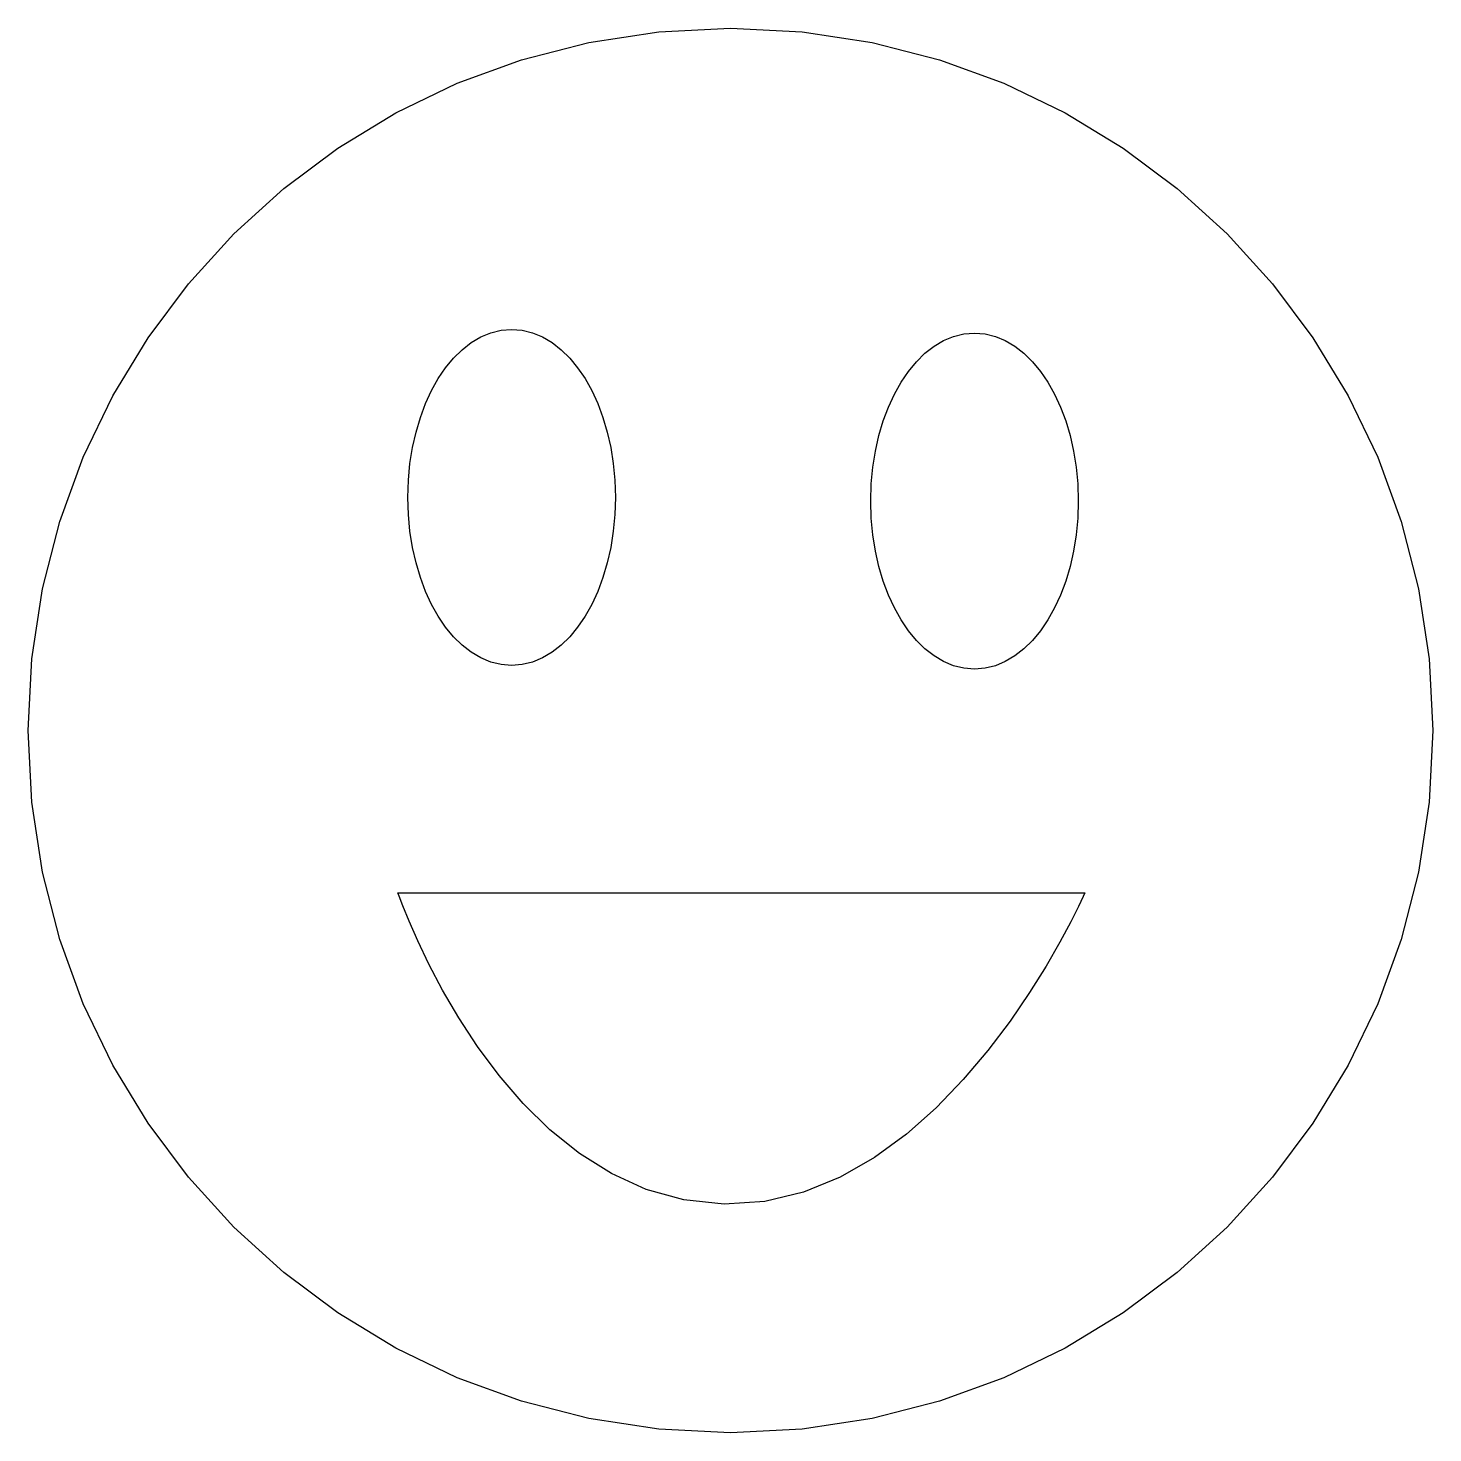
# Model space of a CAD drawing. Extents: x -29 to 28.3, y -28.3 to 29.
import ezdxf

# ---------------------------------------------------------------- set-up
doc = ezdxf.new("R2010")
doc.units = 0
doc.layers.add('Layer_1', color=7, linetype='CONTINUOUS')

msp = doc.modelspace()

# ---------------------------------------------------------------- linework, layer by layer
at = {"layer": 'Layer_1', "color": 7}
for points in [[(28.305546, 0.372027), (28.157621, -2.557412), (27.723453, -5.402212), (27.01744, -8.148008), (26.053984, -10.780351), (24.847487, -13.284904), (23.412353, -15.647189), (21.762982, -17.852868), (19.913774, -19.887493), (17.879135, -21.736726), (15.673461, -23.386089), (13.31116, -24.821217), (10.806627, -26.027717), (8.174269, -26.991168), (5.428487, -27.697175), (2.583679, -28.131345), (-0.345748, -28.279286), (-3.275176, -28.131345), (-6.119984, -27.697175), (-8.865766, -26.991168), (-11.498124, -26.027717), (-14.002657, -24.821217), (-16.364958, -23.386089), (-18.570632, -21.736726), (-20.605271, -19.887493), (-22.454479, -17.852868), (-24.10385, -15.647189), (-25.538984, -13.284904), (-26.745481, -10.780351), (-27.708937, -8.148008), (-28.414949, -5.402212), (-28.849117, -2.557412), (-28.997041, 0.372027), (-28.849117, 3.301437), (-28.414949, 6.146265), (-27.708937, 8.892033), (-26.745481, 11.524405), (-25.538984, 14.028929), (-24.10385, 16.391228), (-22.454479, 18.596902), (-20.605271, 20.631541), (-18.570632, 22.480748), (-16.364958, 24.13012), (-14.002657, 25.565254), (-11.498124, 26.771751), (-8.865766, 27.735207), (-6.119984, 28.44122), (-3.275176, 28.875387), (-0.345748, 29.023311), (2.583679, 28.875387), (5.428487, 28.44122), (8.174269, 27.735207), (10.806627, 26.771751), (13.31116, 25.565254), (15.673461, 24.13012), (17.879135, 22.480748), (19.913774, 20.631541), (21.762982, 18.596902), (23.412353, 16.391228), (24.847487, 14.028929), (26.053984, 11.524405), (27.01744, 8.892033), (27.723453, 6.146265), (28.157621, 3.301437), (28.305546, 0.372027)], [(-5.039683, 9.877779), (-5.061527, 9.176993), (-5.125679, 8.496471), (-5.229993, 7.839627), (-5.372346, 7.209904), (-5.550612, 6.610775), (-5.762657, 6.045653), (-6.006359, 5.51801), (-6.279586, 5.03129), (-6.580212, 4.588935), (-6.906108, 4.19436), (-7.255147, 3.851065), (-7.625199, 3.562436), (-8.014141, 3.331945), (-8.419841, 3.163063), (-8.840172, 3.059206), (-9.273005, 3.023815), (-9.705838, 3.059206), (-10.126168, 3.163063), (-10.531868, 3.331945), (-10.92081, 3.562436), (-11.290862, 3.851065), (-11.639901, 4.19436), (-11.965797, 4.588935), (-12.266423, 5.03129), (-12.539651, 5.51801), (-12.783352, 6.045653), (-12.995397, 6.610775), (-13.173663, 7.209904), (-13.316016, 7.839627), (-13.420331, 8.496471), (-13.484483, 9.176993), (-13.506327, 9.877779), (-13.484483, 10.578565), (-13.420331, 11.259088), (-13.316016, 11.915932), (-13.173663, 12.545654), (-12.995397, 13.144784), (-12.783352, 13.709905), (-12.539651, 14.237548), (-12.266423, 14.724268), (-11.965797, 15.16664), (-11.639901, 15.561204), (-11.290862, 15.904516), (-10.92081, 16.193136), (-10.531868, 16.423613), (-10.126168, 16.592506), (-9.705838, 16.69637), (-9.273005, 16.731755), (-8.840172, 16.69637), (-8.419841, 16.592506), (-8.014141, 16.423613), (-7.625199, 16.193136), (-7.255147, 15.904516), (-6.906108, 15.561204), (-6.580212, 15.16664), (-6.279586, 14.724268), (-6.006359, 14.237548), (-5.762657, 13.709905), (-5.550612, 13.144784), (-5.372346, 12.545654), (-5.229993, 11.915932), (-5.125679, 11.259088), (-5.061527, 10.578565), (-5.039683, 9.877779)], [(13.838554, 9.731024), (13.81671, 9.030238), (13.752558, 8.349687), (13.648243, 7.692843), (13.50589, 7.063149), (13.327625, 6.463991), (13.11558, 5.898897), (12.871878, 5.371255), (12.59865, 4.884534), (12.298024, 4.442151), (11.972128, 4.047604), (11.62309, 3.704281), (11.253037, 3.415652), (10.864096, 3.18519), (10.458396, 3.01628), (10.038065, 2.912422), (9.605232, 2.877031), (9.172399, 2.912422), (8.752069, 3.01628), (8.346369, 3.18519), (7.957427, 3.415652), (7.587374, 3.704281), (7.238336, 4.047604), (6.91244, 4.442151), (6.611814, 4.884534), (6.338586, 5.371255), (6.094884, 5.898897), (5.88284, 6.463991), (5.704574, 7.063149), (5.562221, 7.692843), (5.457906, 8.349687), (5.393754, 9.030238), (5.37191, 9.731024), (5.393754, 10.431781), (5.457906, 11.112332), (5.562221, 11.769176), (5.704574, 12.398898), (5.88284, 12.998028), (6.094884, 13.563122), (6.338586, 14.090764), (6.611814, 14.577513), (6.91244, 15.019868), (7.238336, 15.414432), (7.587374, 15.757744), (7.957427, 16.046364), (8.346369, 16.276841), (8.752069, 16.445734), (9.172399, 16.549597), (9.605232, 16.584982), (10.038065, 16.549597), (10.458396, 16.445734), (10.864096, 16.276841), (11.253037, 16.046364), (11.62309, 15.757744), (11.972128, 15.414432), (12.298024, 15.019868), (12.59865, 14.577513), (12.871878, 14.090764), (13.11558, 13.563122), (13.327625, 12.998028), (13.50589, 12.398898), (13.648243, 11.769176), (13.752558, 11.112332), (13.81671, 10.431781), (13.838554, 9.731024)], [(-13.909523, -6.249189), (-12.158233, -6.249189), (-10.406945, -6.249189), (-8.655655, -6.249189), (-6.904364, -6.249189), (-5.153077, -6.249189), (-3.401786, -6.249189), (-1.650496, -6.249189), (0.100795, -6.249189), (1.852082, -6.249189), (3.603373, -6.249189), (5.354663, -6.249189), (7.105951, -6.249189), (8.857242, -6.249189), (10.608532, -6.249189), (12.35982, -6.249189), (14.11111, -6.249189), (14.045505, -6.394054), (13.850859, -6.803163), (13.530415, -7.438502), (13.087425, -8.261913), (12.525137, -9.235354), (11.846796, -10.320724), (11.055654, -11.479896), (10.154959, -12.674796), (9.147959, -13.867354), (8.0379, -15.019442), (6.828033, -16.092959), (5.521604, -17.049862), (4.12186, -17.85205), (2.632054, -18.461368), (1.055431, -18.8398), (-0.604761, -18.949189), (-2.249106, -18.773364), (-3.780943, -18.345628), (-5.201159, -17.702331), (-6.510639, -16.879794), (-7.71027, -15.914312), (-8.80094, -14.842263), (-9.783531, -13.699912), (-10.658927, -12.52361), (-11.428022, -11.349678), (-12.091693, -10.214411), (-12.650832, -9.154159), (-13.106325, -8.205215), (-13.459052, -7.403958), (-13.709905, -6.786625), (-13.859768, -6.389623), (-13.909523, -6.249189)]]:
    msp.add_lwpolyline(points, dxfattribs=at)

doc.saveas('drawing.dxf')
